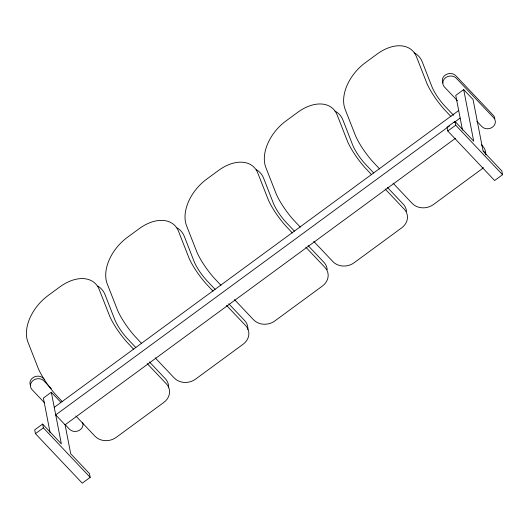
<?xml version="1.0" encoding="UTF-8"?>
<svg xmlns="http://www.w3.org/2000/svg" width="529" height="529" viewBox="0 0 529 529"><rect width="100%" height="100%" fill="white"/><g stroke="black" fill="none" stroke-linecap="round" stroke-linejoin="round"><path stroke-width="0.79" d="M60.676 402.146L51.313 392.247L43.385 398.066L50.123 432.755M463.682 89.586L473.719 141.217L454.986 121.412L447.051 127.231L447.785 131.007L494.622 180.521L502.55 174.702L501.816 170.927L483.083 151.115L473.045 99.485L463.682 89.586L455.747 95.405L462.505 130.141M54.249 407.356L458.689 110.515M51.313 392.247L61.351 443.877L42.618 424.073L34.689 429.892L35.423 433.668L82.253 483.182L90.181 477.363L89.447 473.587L70.714 453.783L65.087 424.813L55.717 414.915L449.498 125.895M454.16 122.47L460.157 118.073M35.423 433.668L43.352 427.849L42.618 424.073M447.785 131.007L455.72 125.188L454.986 121.412M65.087 424.813L455.529 138.241M457.459 100.761L444.4 86.954A7.604 6.56 -11 0 1 445.663 77.637A7.604 6.56 -11 0 1 456.296 78.226L493.762 117.835A7.604 6.56 -11 0 1 492.499 127.152A7.604 6.56 -11 0 1 481.866 126.57L476.755 121.167M453.611 115.348L445.094 106.349A19.824 4.821 53.7 0 1 431.882 86.584L422.281 61.926A38.028 24.79 -48.7 0 0 414.24 52.887M481.423 144.761L482.56 145.958A15.209 13.119 -11 0 1 485.807 153.794M450.959 116.552L444.049 109.179A29.981 7.287 53.7 0 1 427.022 83.708L416.502 56.854A38.028 24.79 -48.7 0 0 377.157 54.031L365.261 62.759A38.028 24.79 -48.7 0 0 345.126 109.238L355.653 136.092A29.981 7.287 53.7 0 0 372.674 161.563L379.591 168.936M455.72 125.188L502.55 174.702M393.067 183.186L412.17 203.381A15.209 13.119 -11 0 0 433.43 204.551L481.013 169.63A15.209 13.119 -11 0 0 483.361 167.508M373.739 172.957L365.79 164.552A19.824 4.821 53.7 0 1 352.585 144.787L342.977 120.136A38.028 24.79 -48.7 0 0 334.936 111.09M387.367 187.359L403.257 204.161A15.209 13.119 -11 0 1 406.484 211.421M371.656 174.755L364.745 167.382A29.981 7.287 53.7 0 1 347.725 141.911L337.198 115.058A38.028 24.79 -48.7 0 0 297.853 112.234L285.958 120.962A38.028 24.79 -48.7 0 0 265.829 167.442L276.35 194.295A29.981 7.287 53.7 0 0 293.377 219.766L300.287 227.139M385.138 189.005L404.235 209.2A15.209 13.119 -11 0 1 401.709 227.834L354.126 262.754A15.209 13.119 -11 0 1 332.867 261.584L313.77 241.389M294.441 231.16L286.493 222.755A19.824 4.821 53.7 0 1 273.281 202.991L263.673 178.339A38.028 24.79 -48.7 0 0 256.36 169.683M308.063 245.562L323.96 262.364A15.209 13.119 -11 0 1 327.18 269.625M292.358 232.958L285.448 225.585A29.981 7.287 53.7 0 1 268.421 200.114L257.894 173.261A38.028 24.79 -48.7 0 0 218.55 170.437L206.654 179.166A38.028 24.79 -48.7 0 0 186.525 225.645L197.053 252.498A29.981 7.287 53.7 0 0 214.073 277.97L220.983 285.343M305.835 247.208L324.938 267.403A15.209 13.119 -11 0 1 322.406 286.037L274.829 320.958A15.209 13.119 -11 0 1 253.563 319.787L234.466 299.593M215.138 289.363L207.189 280.959A19.824 4.821 53.7 0 1 193.984 261.194L184.376 236.542A38.028 24.79 -48.7 0 0 177.056 227.887M228.759 303.765L244.656 320.574A15.209 13.119 -11 0 1 247.856 329.554M213.055 291.162L206.145 283.789A29.981 7.287 53.7 0 1 189.118 258.317L178.597 231.471A38.028 24.79 -48.7 0 0 139.253 228.64L127.357 237.369A38.028 24.79 -48.7 0 0 107.222 283.855L117.749 310.702A29.981 7.287 53.7 0 0 134.776 336.173L141.686 343.546M226.538 305.418L245.635 325.606A15.209 13.119 -11 0 1 243.109 344.24L195.525 379.167A15.209 13.119 -11 0 1 174.266 377.99L155.162 357.802M135.834 347.566L127.892 339.162A19.824 4.821 53.7 0 1 114.681 319.397L105.073 294.746A38.028 24.79 -48.7 0 0 97.759 286.09M149.462 361.968L165.352 378.777A15.209 13.119 -11 0 1 168.559 387.757M133.751 349.365L126.841 341.999A29.981 7.287 53.7 0 1 109.82 316.521L99.293 289.674A38.028 24.79 -48.7 0 0 59.949 286.844L48.053 295.579A38.028 24.79 -48.7 0 0 27.925 342.058L38.445 368.905A29.981 7.287 53.7 0 0 55.472 394.376L62.382 401.749M147.234 363.621L166.337 383.816A15.209 13.119 -11 0 1 163.805 402.443L116.228 437.371A15.209 13.119 -11 0 1 94.962 436.194L75.865 416.006M44.575 379.571L43.438 378.367A7.604 6.56 -11 0 0 33.909 377.098A7.604 6.56 -11 0 0 30.298 385.145M51.306 388.689L43.927 380.887A7.604 6.56 -11 0 0 33.301 380.298A7.604 6.56 -11 0 0 32.031 389.615L44.522 402.82M64.961 424.43L69.497 429.231A7.604 6.56 -11 0 0 79.026 430.5A7.604 6.56 -11 0 0 82.636 422.453M43.352 427.849L90.181 477.363M483.539 150.996A15.209 13.119 -11 0 1 486.025 154.911M442.899 83.007A7.604 6.56 -11 0 1 445.993 74.596A7.604 6.56 -11 0 1 455.806 75.707L493.273 115.315A7.604 6.56 -11 0 1 494.82 118.377"/></g></svg>
